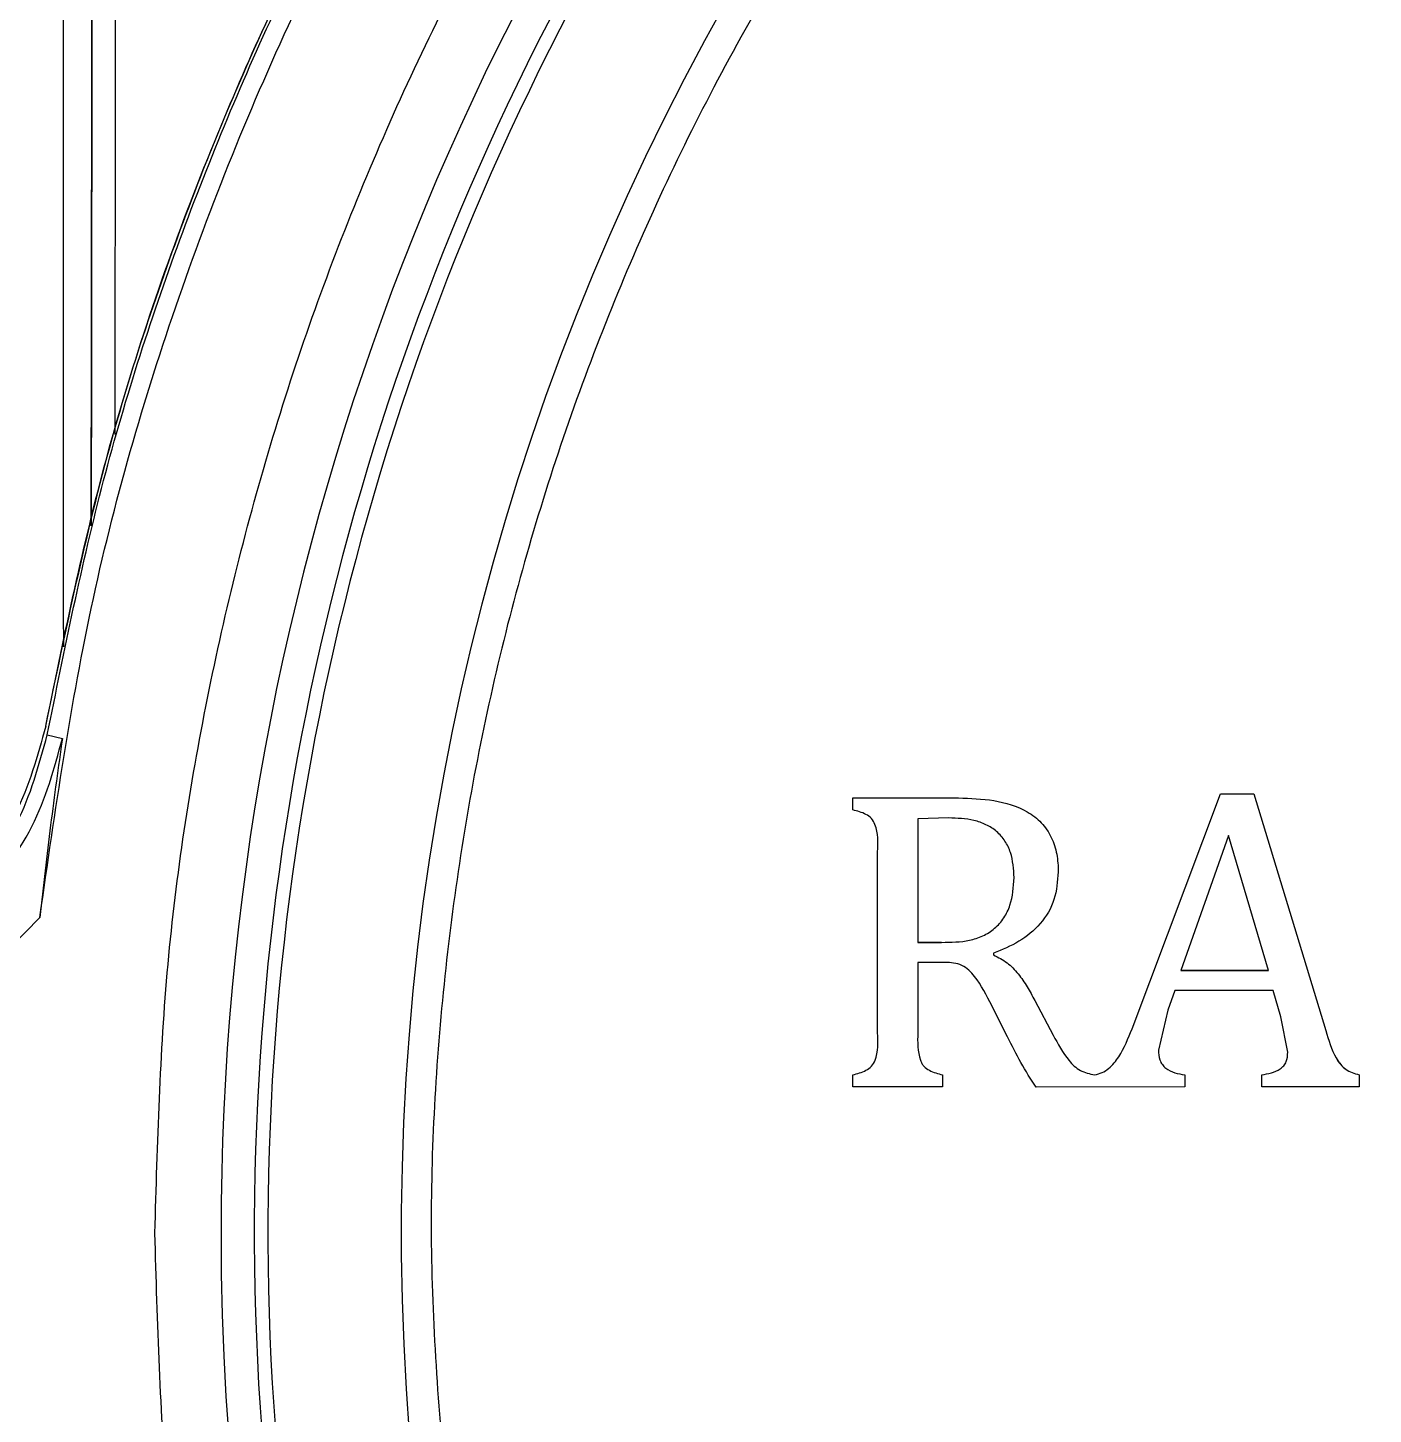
# Model space of a CAD drawing. Header units: millimetres. Extents: x 2642 to 4256, y 821 to 2003.
# Drawn here: x 2908.98 to 2954.98, y 1695.7 to 1743.11 of the extents above; entities that cross this region are included whole.
import ezdxf

# ---------------------------------------------------------------- set-up
doc = ezdxf.new("R2010")
doc.units = ezdxf.units.MM

msp = doc.modelspace()

# ---------------------------------------------------------------- linework, layer by layer
at = {"color": 7, "linetype": 'Continuous', "lineweight": 25}
for p, q in [((2909.598, 1719.23), (2909.598, 1719.23)), ((2909.649, 1718.926), (2910.166, 1718.806)), ((2937.189, 1716.364), (2937.189, 1716.775)), ((2937.189, 1716.775), (2940.801, 1716.775)), ((2937.189, 1716.775), (2940.801, 1716.775)), ((2937.189, 1716.775), (2937.189, 1716.775)), ((2940.801, 1716.775), (2940.801, 1716.775)), ((2946.733, 1708.882), (2949.752, 1716.912)), ((2946.733, 1708.882), (2949.752, 1716.912)), ((2949.752, 1716.912), (2950.896, 1716.912)), ((2949.752, 1716.912), (2949.752, 1716.912)), ((2949.752, 1716.912), (2950.896, 1716.912)), ((2950.896, 1716.912), (2953.357, 1708.824)), ((2950.896, 1716.912), (2950.896, 1716.912)), ((2950.896, 1716.912), (2953.357, 1708.824)), ((2940.465, 1716.089), (2939.408, 1716.061)), ((2939.408, 1716.061), (2939.408, 1711.836)), ((2950.034, 1715.493), (2948.403, 1710.876)), ((2951.394, 1710.876), (2950.034, 1715.493)), ((2938.036, 1708.745), (2938.036, 1714.927)), ((2944.21, 1714.245), (2944.21, 1714.245)), ((2939.408, 1711.836), (2940.225, 1711.836)), ((2939.408, 1711.836), (2939.408, 1711.836)), ((2940.225, 1711.836), (2939.408, 1711.836)), ((2940.225, 1711.836), (2940.225, 1711.836)), ((2942, 1711.469), (2942, 1711.405)), ((2940.199, 1711.15), (2939.408, 1711.15)), ((2939.408, 1711.15), (2939.408, 1708.749)), ((2948.403, 1710.876), (2951.394, 1710.876)), ((2951.394, 1710.876), (2948.403, 1710.876)), ((2948.195, 1710.189), (2947.953, 1709.512)), ((2951.563, 1710.189), (2948.195, 1710.189)), ((2951.816, 1709.289), (2951.563, 1710.189)), ((2942.478, 1708.603), (2941.867, 1709.801)), ((2943.408, 1709.849), (2944.038, 1708.667)), ((2943.408, 1709.849), (2943.408, 1709.849)), ((2943.408, 1709.849), (2944.038, 1708.667)), ((2947.953, 1709.512), (2947.638, 1708.155)), ((2952.056, 1708.082), (2951.816, 1709.289)), ((2938.036, 1708.745), (2938.036, 1708.745)), ((2944.038, 1708.667), (2944.038, 1708.667)), ((2946.733, 1708.882), (2946.733, 1708.882)), ((2953.357, 1708.824), (2953.357, 1708.824)), ((2937.189, 1706.897), (2937.189, 1707.308)), ((2937.189, 1707.308), (2937.189, 1707.308)), ((2940.255, 1707.308), (2940.255, 1706.897)), ((2945.455, 1707.307), (2945.455, 1707.307)), ((2948.534, 1707.308), (2948.534, 1706.897)), ((2951.166, 1706.897), (2951.166, 1707.308)), ((2954.5, 1707.308), (2954.5, 1706.897)), ((2954.5, 1707.308), (2954.5, 1707.308)), ((2940.255, 1706.897), (2937.189, 1706.897)), ((2948.534, 1706.897), (2943.451, 1706.88)), ((2954.5, 1706.897), (2951.166, 1706.897))]:
    msp.add_line(p, q, dxfattribs=at)
for radius, start, end in [(91.48, 295.79271, 180), (90.341, 353.64897, 186.35103), (89.875, 353.64897, 186.35103), (85.319, 353.33017, 186.66983), (91.48, 180, 290.22656)]:
    msp.add_arc((3007.069, 1701.897), radius, start, end, dxfattribs=at)
for points in [[(2909.395, 1712.687), (2909.919, 1716.339), (2910.967, 1723.642), (2914.087, 1734.285), (2918.295, 1744.528), (2923.65, 1754.229), (2930.055, 1763.268), (2937.436, 1771.53), (2945.698, 1778.911), (2954.737, 1785.316), (2964.438, 1790.671), (2974.681, 1794.879), (2985.324, 1797.999), (2992.627, 1799.047), (2996.279, 1799.571)], [(2909.598, 1719.23), (2910.284, 1722.524), (2911.657, 1729.112), (2914.977, 1738.665), (2919.181, 1747.848), (2924.317, 1756.551), (2930.306, 1764.688), (2937.094, 1772.172), (2944.607, 1778.928), (2952.769, 1784.882), (2961.494, 1789.981), (2970.696, 1794.145), (2980.262, 1797.425), (2986.856, 1798.77), (2990.153, 1799.442)], [(2913.328, 1701.898), (2913.415, 1704.965), (2913.589, 1711.1), (2914.992, 1720.215), (2917.217, 1729.153), (2920.325, 1737.828), (2924.264, 1746.158), (2929.001, 1754.061), (2934.49, 1761.461), (2940.677, 1768.289), (2947.505, 1774.476), (2954.905, 1779.965), (2962.809, 1784.702), (2971.138, 1788.641), (2979.813, 1791.749), (2988.751, 1793.974), (2997.866, 1795.377), (3004.001, 1795.551), (3007.069, 1795.638)], [(3007.069, 1786.183), (3004.106, 1786.093), (2998.181, 1785.912), (2989.391, 1784.457), (2980.798, 1782.152), (2972.497, 1778.938), (2964.58, 1774.872), (2957.135, 1769.994), (2950.245, 1764.36), (2943.986, 1758.032), (2938.428, 1751.081), (2933.632, 1743.583), (2929.652, 1735.622), (2926.534, 1727.286), (2924.305, 1718.668), (2923.014, 1709.865), (2922.589, 1700.966), (2923.098, 1695.06), (2923.352, 1692.107)], [(2909.649, 1718.926), (2910.237, 1721.839), (2911.412, 1727.667), (2914.165, 1736.161), (2917.612, 1744.39), (2921.813, 1752.261), (2926.658, 1759.762), (2930.432, 1764.355), (2932.319, 1766.652)], [(2909.598, 1719.23), (2909.315, 1718.202), (2908.751, 1716.146), (2906.734, 1713.613), (2904.096, 1711.735), (2902.013, 1711.282), (2900.971, 1711.055)], [(3007.069, 1608.157), (3004.001, 1608.244), (2997.866, 1608.418), (2988.751, 1609.821), (2979.813, 1612.046), (2971.138, 1615.154), (2962.809, 1619.093), (2954.905, 1623.83), (2947.505, 1629.319), (2940.677, 1635.506), (2934.49, 1642.334), (2929.001, 1649.734), (2924.264, 1657.638), (2920.325, 1665.967), (2917.217, 1674.642), (2914.992, 1683.58), (2913.589, 1692.695), (2913.415, 1698.83), (2913.328, 1701.898)]]:
    msp.add_open_spline(points, degree=3, dxfattribs=at)
for points, knots in [([(2910.21, 1721.945), (2910.21, 1723.201), (2910.209, 1727.025), (2910.209, 1731.952), (2910.209, 1737.99), (2910.209, 1742.652), (2910.209, 1748.224), (2910.209, 1752.463), (2910.209, 1757.441), (2910.209, 1762.086), (2910.209, 1766.233), (2910.209, 1769.97), (2910.209, 1772.626), (2910.209, 1775.497), (2910.209, 1777.419), (2910.209, 1779.52), (2910.209, 1780.322), (2910.209, 1780.883)], [0, 0, 0, 0, 0.041991, 0.127821, 0.170695, 0.256527, 0.299401, 0.385233, 0.428107, 0.513939, 0.599771, 0.642645, 0.728477, 0.77135, 0.857181, 0.900055, 1, 1, 1, 1]), ([(2912.021, 1779.897), (2912.021, 1779.831), (2912.022, 1779.7), (2912.021, 1778.65), (2912.019, 1777.276), (2912.017, 1775.857), (2912.016, 1774.647), (2912.014, 1773.29), (2912.012, 1771.792), (2912.01, 1770.157), (2912.007, 1767.851), (2912.003, 1764.613), (2911.998, 1760.109), (2911.991, 1754.804), (2911.982, 1748.663), (2911.973, 1741.647), (2911.964, 1735.102), (2911.958, 1730.764), (2911.956, 1729.2)], [0, 0, 0, 0, 0.077148, 0.153713, 0.229695, 0.267477, 0.305113, 0.342602, 0.379946, 0.417144, 0.454196, 0.525129, 0.600563, 0.680497, 0.764931, 0.853864, 0.947295, 1, 1, 1, 1]), ([(2911.22, 1778.991), (2911.22, 1778.73), (2911.219, 1778.195), (2911.217, 1776.169), (2911.214, 1773.314), (2911.209, 1769.645), (2911.203, 1764.974), (2911.196, 1759.257), (2911.187, 1752.481), (2911.178, 1745.344), (2911.168, 1738.127), (2911.16, 1731.923), (2911.154, 1727.794), (2911.152, 1726.125)], [0, 0, 0, 0, 0.094145, 0.193435, 0.281386, 0.373015, 0.468324, 0.567312, 0.66998, 0.77633, 0.858534, 0.942811, 1, 1, 1, 1]), ([(2911.208, 1778.552), (2911.208, 1778.528), (2911.208, 1778.491), (2911.208, 1778.414), (2911.208, 1778.318), (2911.208, 1778.188), (2911.208, 1778.058), (2911.207, 1777.922), (2911.207, 1777.74), (2911.207, 1777.433), (2911.207, 1777.102), (2911.206, 1776.806), (2911.206, 1776.619), (2911.206, 1776.412), (2911.206, 1776.183), (2911.205, 1775.93), (2911.204, 1775.102), (2911.203, 1773.554), (2911.199, 1771.045), (2911.196, 1768.552), (2911.193, 1766.259), (2911.191, 1764.307), (2911.189, 1762.802), (2911.188, 1761.864), (2911.187, 1761.409), (2911.187, 1761.276), (2911.187, 1761.233), (2911.187, 1761.218), (2911.187, 1761.213), (2911.187, 1761.211), (2911.187, 1761.21), (2911.187, 1761.209), (2911.187, 1761.209), (2911.187, 1761.209), (2911.187, 1761.209), (2911.187, 1761.209), (2911.187, 1760.988), (2911.186, 1760.419), (2911.184, 1759.336), (2911.183, 1757.966), (2911.181, 1756.62), (2911.18, 1755.592), (2911.178, 1754.79), (2911.177, 1753.911), (2911.176, 1752.821), (2911.174, 1751.695), (2911.173, 1750.736), (2911.172, 1749.776), (2911.17, 1748.716), (2911.169, 1747.453), (2911.167, 1746.327), (2911.166, 1745.275), (2911.165, 1744.231), (2911.163, 1743.169), (2911.162, 1742.052), (2911.16, 1740.839), (2911.158, 1739.271), (2911.156, 1737.555), (2911.153, 1735.886), (2911.151, 1734.49), (2911.15, 1733.213), (2911.147, 1731.421), (2911.145, 1729.789), (2911.143, 1728.385), (2911.142, 1727.789), (2911.142, 1727.191), (2911.141, 1726.789), (2911.141, 1726.566), (2911.141, 1726.486), (2911.141, 1726.316), (2911.14, 1726.167), (2911.14, 1726.074)], [0, 0, 0, 0, 0.012731, 0.019932, 0.032651, 0.047597, 0.059828, 0.067378, 0.080831, 0.100684, 0.128346, 0.136881, 0.145952, 0.155559, 0.165701, 0.176379, 0.187593, 0.265595, 0.333484, 0.391258, 0.438913, 0.476448, 0.50386, 0.521149, 0.525997, 0.527472, 0.528021, 0.5282, 0.528267, 0.528294, 0.528305, 0.52831, 0.528312, 0.528313, 0.528313, 0.528314, 0.528314, 0.539711, 0.557422, 0.582649, 0.606451, 0.62101, 0.630079, 0.642964, 0.660519, 0.678211, 0.691797, 0.70145, 0.718725, 0.736001, 0.753277, 0.764234, 0.777989, 0.794543, 0.80571, 0.821168, 0.840916, 0.864954, 0.885085, 0.902226, 0.915656, 0.931077, 0.966336, 0.973263, 0.980189, 0.987116, 0.994043, 0.994137, 0.994848, 0.996798, 1, 1, 1, 1]), ([(2909.598, 1719.23), (2910.204, 1722.186), (2911.403, 1728.035), (2914.171, 1736.459), (2917.532, 1744.444), (2921.941, 1752.702), (2926.626, 1759.998), (2930.428, 1764.407), (2931.841, 1766.047)], [0, 0, 0, 0, 0.1724649, 0.3411658, 0.5061024, 0.6672745, 0.8762679, 1, 1, 1, 1]), ([(2900.998, 1710.723), (2902.044, 1710.95), (2904.132, 1711.402), (2906.781, 1713.281), (2908.802, 1715.825), (2909.366, 1717.891), (2909.649, 1718.926)], [0, 0, 0, 0, 0.2500652, 0.4994456, 0.7493864, 1, 1, 1, 1]), ([(2901.248, 1710.574), (2901.889, 1710.671), (2903.112, 1710.855), (2904.592, 1711.457), (2905.681, 1712.072), (2906.447, 1712.614), (2907.734, 1713.709), (2909.314, 1715.668), (2909.886, 1717.775), (2910.166, 1718.806)], [0, 0, 0, 0, 0.149059, 0.284486, 0.365253, 0.437407, 0.500452, 0.755467, 1, 1, 1, 1]), ([(2910.166, 1718.806), (2910.029, 1717.835), (2909.756, 1715.902), (2909.515, 1713.755), (2909.395, 1712.687)], [0, 0, 0, 0, 0.502443, 1, 1, 1, 1]), ([(2940.801, 1716.775), (2941.205, 1716.761), (2942.011, 1716.734), (2943.002, 1716.438), (2943.654, 1715.947), (2944.002, 1715.438), (2944.148, 1714.949), (2944.204, 1714.549), (2944.208, 1714.347), (2944.21, 1714.245)], [0, 0, 0, 0, 0.250321, 0.499801, 0.624784, 0.749675, 0.874698, 0.937347, 1, 1, 1, 1]), ([(2938.036, 1714.927), (2938.05, 1715.25), (2938.067, 1715.654), (2937.839, 1716.082), (2937.572, 1716.263), (2937.342, 1716.323), (2937.189, 1716.364)], [0, 0, 0, 0, 0.499621, 0.62515, 0.749473, 1, 1, 1, 1]), ([(2942.701, 1714.048), (2942.684, 1714.34), (2942.658, 1714.778), (2942.407, 1715.309), (2942.119, 1715.642), (2941.747, 1715.875), (2941.193, 1716.063), (2940.756, 1716.079), (2940.465, 1716.089)], [0, 0, 0, 0, 0.2495868, 0.3746258, 0.4995906, 0.6247112, 0.7498825, 1, 1, 1, 1]), ([(2944.21, 1714.245), (2944.185, 1713.926), (2944.136, 1713.287), (2943.636, 1712.441), (2942.886, 1711.829), (2942.295, 1711.589), (2942, 1711.469)], [0, 0, 0, 0, 0.249907, 0.499448, 0.749459, 1, 1, 1, 1]), ([(2940.225, 1711.836), (2940.546, 1711.839), (2941.028, 1711.844), (2941.641, 1712.041), (2942.052, 1712.297), (2942.368, 1712.664), (2942.652, 1713.244), (2942.681, 1713.727), (2942.701, 1714.048)], [0, 0, 0, 0, 0.2503, 0.375337, 0.500381, 0.62533, 0.750439, 1, 1, 1, 1]), ([(2909.395, 1712.687), (2908.861, 1712.134), (2907.796, 1711.033), (2905.839, 1709.813), (2903.711, 1708.927), (2902.196, 1708.698), (2901.436, 1708.583)], [0, 0, 0, 0, 0.250755, 0.499989, 0.749233, 1, 1, 1, 1]), ([(2942, 1711.405), (2942.16, 1711.324), (2942.481, 1711.162), (2942.853, 1710.765), (2943.153, 1710.321), (2943.323, 1710.006), (2943.408, 1709.849)], [0, 0, 0, 0, 0.249742, 0.499519, 0.749697, 1, 1, 1, 1]), ([(2941.867, 1709.801), (2941.69, 1710.149), (2941.47, 1710.584), (2941.05, 1710.993), (2940.687, 1711.149), (2940.394, 1711.149), (2940.199, 1711.15)], [0, 0, 0, 0, 0.500158, 0.625065, 0.75011, 1, 1, 1, 1]), ([(2937.189, 1707.308), (2937.342, 1707.348), (2937.572, 1707.408), (2937.842, 1707.587), (2938.07, 1708.017), (2938.051, 1708.421), (2938.036, 1708.745)], [0, 0, 0, 0, 0.250512, 0.375245, 0.500165, 1, 1, 1, 1]), ([(2937.189, 1707.308), (2937.342, 1707.348), (2937.572, 1707.408), (2937.842, 1707.587), (2938.07, 1708.017), (2938.051, 1708.421), (2938.036, 1708.745)], [0, 0, 0, 0, 0.250512, 0.375245, 0.500165, 1, 1, 1, 1]), ([(2939.408, 1708.749), (2939.401, 1708.427), (2939.394, 1708.065), (2939.541, 1707.696), (2939.636, 1707.567), (2939.869, 1707.407), (2940.1, 1707.348), (2940.255, 1707.308)], [0, 0, 0, 0, 0.4992485, 0.5620926, 0.6245905, 0.749614, 1, 1, 1, 1]), ([(2943.451, 1706.88), (2943.274, 1707.159), (2942.92, 1707.716), (2942.625, 1708.307), (2942.478, 1708.603)], [0, 0, 0, 0, 0.499901, 1, 1, 1, 1]), ([(2944.038, 1708.667), (2944.199, 1708.366), (2944.44, 1707.913), (2944.944, 1707.415), (2945.284, 1707.343), (2945.455, 1707.307)], [0, 0, 0, 0, 0.500537, 0.750346, 1, 1, 1, 1]), ([(2944.038, 1708.667), (2944.199, 1708.366), (2944.44, 1707.913), (2944.944, 1707.415), (2945.284, 1707.343), (2945.455, 1707.307)], [0, 0, 0, 0, 0.500537, 0.750346, 1, 1, 1, 1]), ([(2945.455, 1707.307), (2945.541, 1707.328), (2945.713, 1707.371), (2946.014, 1707.567), (2946.406, 1708.058), (2946.602, 1708.552), (2946.733, 1708.882)], [0, 0, 0, 0, 0.125077, 0.250222, 0.499887, 1, 1, 1, 1]), ([(2945.455, 1707.307), (2945.541, 1707.328), (2945.713, 1707.371), (2946.014, 1707.567), (2946.406, 1708.058), (2946.602, 1708.552), (2946.733, 1708.882)], [0, 0, 0, 0, 0.125077, 0.250222, 0.499887, 1, 1, 1, 1]), ([(2953.357, 1708.824), (2953.452, 1708.499), (2953.572, 1708.09), (2953.848, 1707.667), (2954.092, 1707.428), (2954.336, 1707.356), (2954.5, 1707.308)], [0, 0, 0, 0, 0.50046, 0.628361, 0.750703, 1, 1, 1, 1]), ([(2953.357, 1708.824), (2953.453, 1708.499), (2953.573, 1708.086), (2953.851, 1707.663), (2954.097, 1707.427), (2954.336, 1707.356), (2954.5, 1707.308)], [0, 0, 0, 0, 0.50044, 0.635369, 0.750713, 1, 1, 1, 1]), ([(2947.638, 1708.155), (2947.645, 1708.039), (2947.655, 1707.863), (2947.761, 1707.653), (2947.923, 1707.486), (2948.193, 1707.366), (2948.42, 1707.328), (2948.534, 1707.308)], [0, 0, 0, 0, 0.249595, 0.377929, 0.49984, 0.749543, 1, 1, 1, 1]), ([(2951.166, 1707.308), (2951.389, 1707.347), (2951.669, 1707.395), (2951.925, 1707.611), (2952.041, 1707.804), (2952.05, 1707.971), (2952.056, 1708.082)], [0, 0, 0, 0, 0.499477, 0.62618, 0.750315, 1, 1, 1, 1])]:
    msp.add_open_spline(points, degree=3, knots=knots, dxfattribs=at)

doc.saveas('drawing.dxf')
